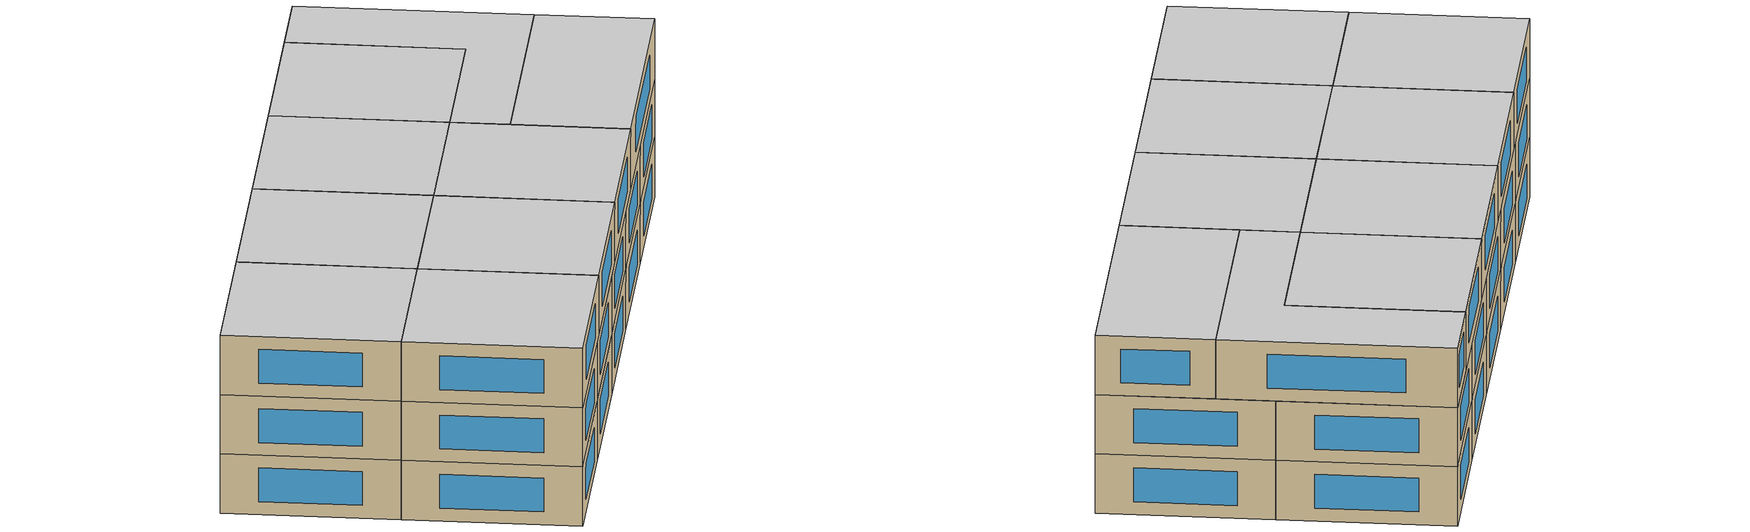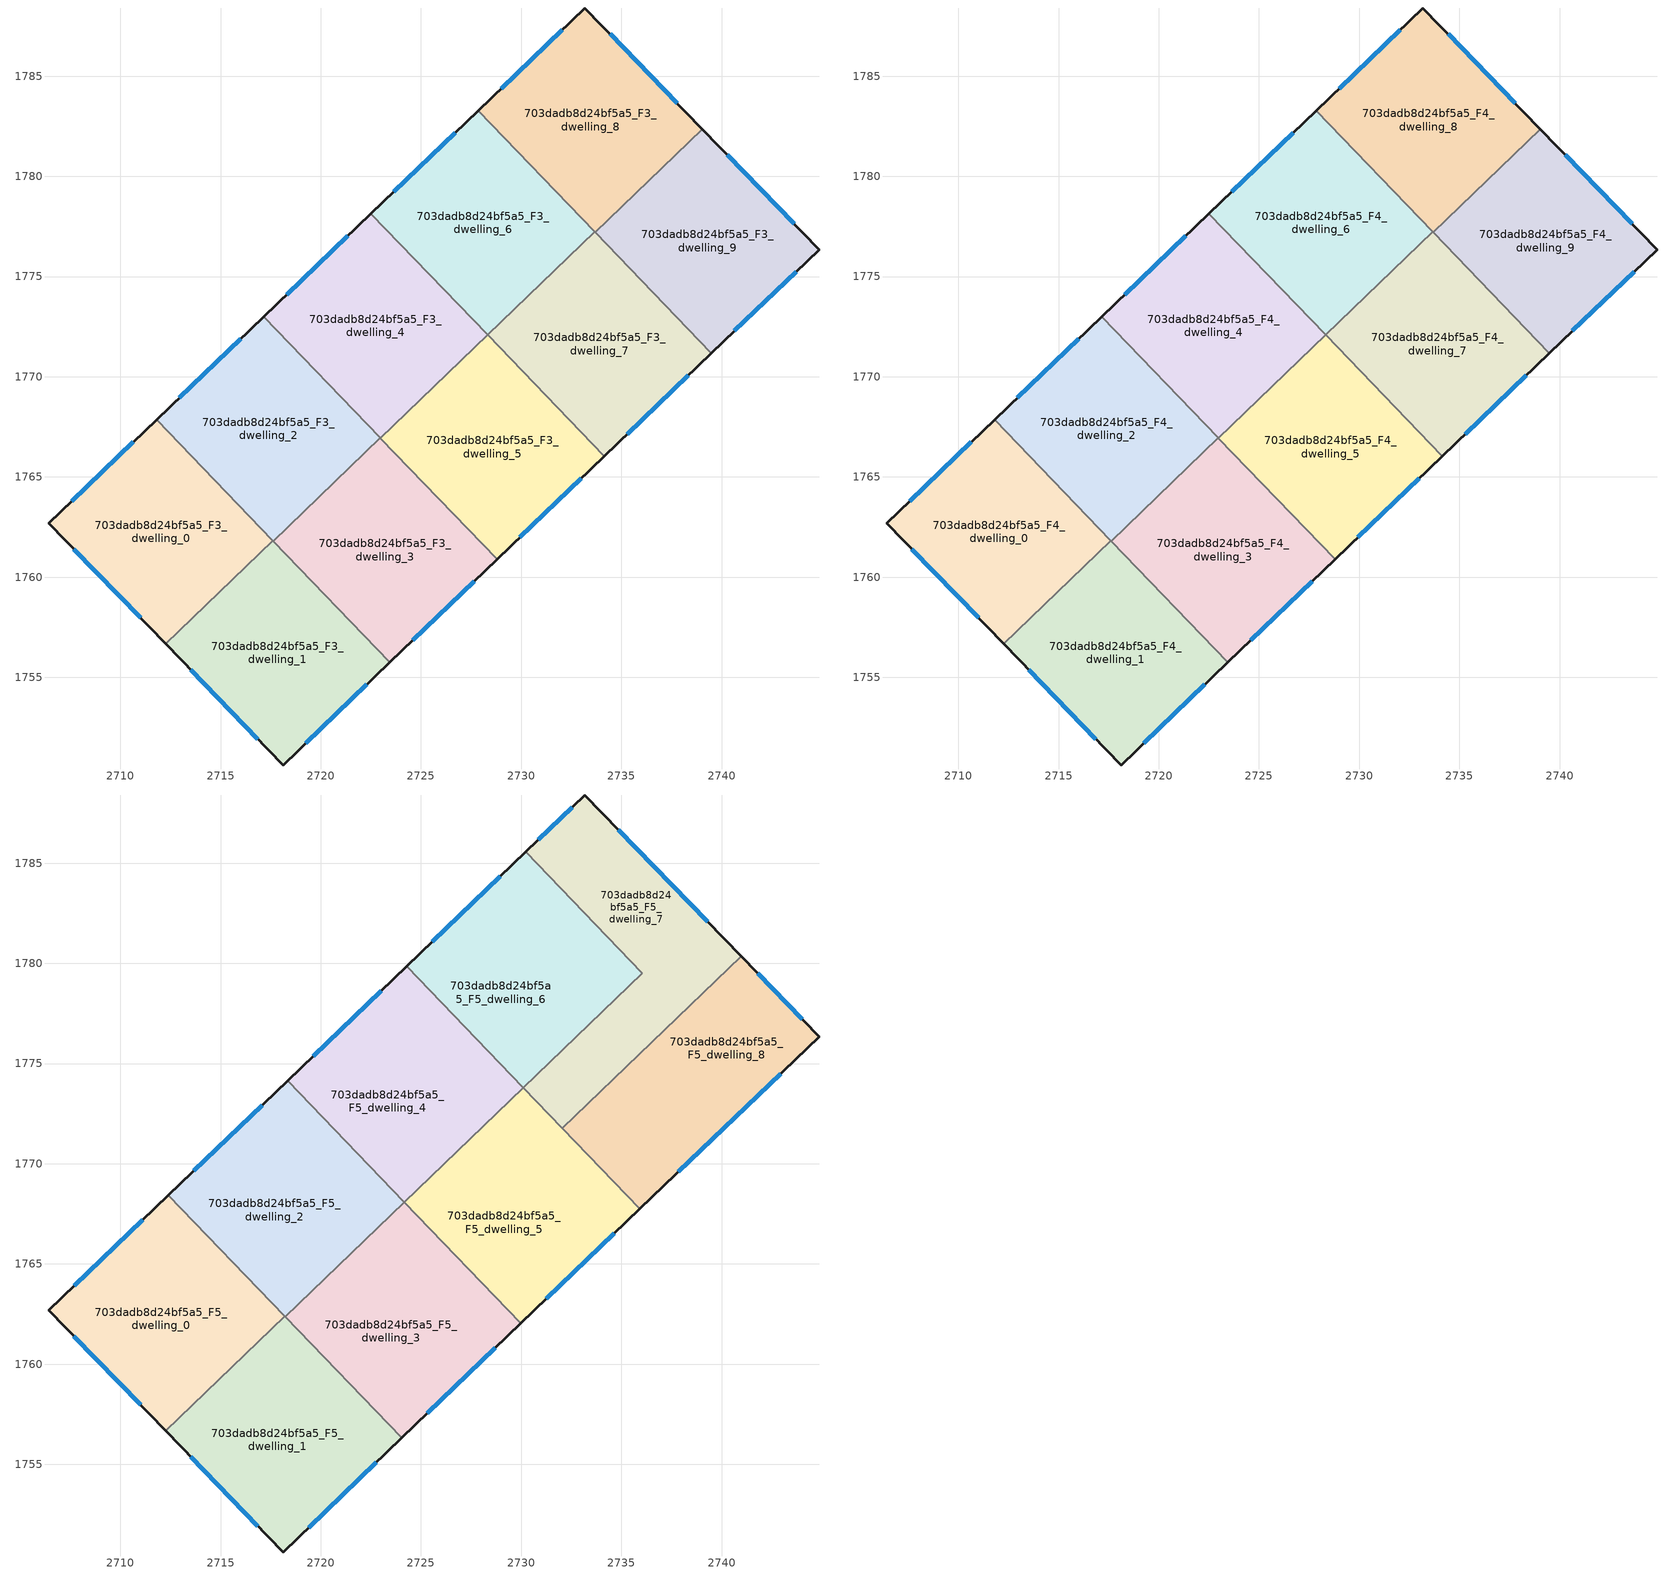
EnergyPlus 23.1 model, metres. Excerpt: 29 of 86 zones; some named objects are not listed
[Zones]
703dadb8d24bf5a5_F3_dwelling_0
 floor to 703dadb8d24bf5a5_F2_dwelling_0 (EU_floor_Construction): 2711.8,1767.86 2717.61,1761.82 2712.26,1756.67 2706.43,1762.7 z9
 wall outside (EU_wall_Construction): 2711.8,1767.86 2706.43,1762.7 2712.26,1756.67 z9:12
 wall to 703dadb8d24bf5a5_F3_dwelling_1 (EU_wall_Construction): 2712.26,1756.67 2717.61,1761.82 z9:12
 wall to 703dadb8d24bf5a5_F3_dwelling_2 (EU_wall_Construction): 2717.61,1761.82 2711.8,1767.86 z9:12
 window (EU_Window_Construction): 2707.68,1761.41 2711.01,1757.96 / 2710.65,1766.75 2707.58,1763.8 z9.64:11.36
703dadb8d24bf5a5_F3_dwelling_1
 floor to 703dadb8d24bf5a5_F2_dwelling_1 (EU_floor_Construction): 2717.61,1761.82 2723.45,1755.75 2718.12,1750.63 2712.26,1756.67 z9
 wall outside (EU_wall_Construction): 2712.26,1756.67 2718.12,1750.63 2723.45,1755.75 z9:12
 wall to 703dadb8d24bf5a5_F3_dwelling_3 (EU_wall_Construction): 2723.45,1755.75 2717.62,1761.8 z9:12
 wall to 703dadb8d24bf5a5_F3_dwelling_2 (EU_wall_Construction): 2717.62,1761.8 2717.61,1761.82 z9:12
 window (EU_Window_Construction): 2713.52,1755.38 2716.87,1751.92 / 2719.26,1751.72 2722.31,1754.65 z9.64:11.36
703dadb8d24bf5a5_F3_dwelling_2
 floor to 703dadb8d24bf5a5_F2_dwelling_2 (EU_floor_Construction): 2717.15,1773 2722.97,1766.95 2717.62,1761.8 2711.8,1767.86 z9
 wall outside (EU_wall_Construction): 2717.15,1773 2711.8,1767.86 z9:12
 wall to 703dadb8d24bf5a5_F3_dwelling_3 (EU_wall_Construction): 2717.62,1761.8 2722.97,1766.95 z9:12
 wall to 703dadb8d24bf5a5_F3_dwelling_4 (EU_wall_Construction): 2722.97,1766.95 2717.15,1773 z9:12
 window (EU_Window_Construction): 2716.01,1771.9 2712.95,1768.96 z9.64:11.36
703dadb8d24bf5a5_F3_dwelling_3
 floor to 703dadb8d24bf5a5_F2_dwelling_3 (EU_floor_Construction): 2722.97,1766.95 2728.79,1760.89 2723.45,1755.75 2717.62,1761.8 z9
 wall outside (EU_wall_Construction): 2723.45,1755.75 2728.79,1760.89 z9:12
 wall to 703dadb8d24bf5a5_F3_dwelling_5 (EU_wall_Construction): 2728.79,1760.89 2722.97,1766.94 z9:12
 window (EU_Window_Construction): 2724.59,1756.85 2727.65,1759.79 z9.64:11.36
703dadb8d24bf5a5_F3_dwelling_4
 floor to 703dadb8d24bf5a5_F2_dwelling_4 (EU_floor_Construction): 2722.5,1778.14 2728.32,1772.09 2722.97,1766.95 2717.15,1773 z9
 wall outside (EU_wall_Construction): 2722.5,1778.14 2717.15,1773 z9:12
 wall to 703dadb8d24bf5a5_F3_dwelling_5 (EU_wall_Construction): 2722.97,1766.95 2728.32,1772.09 z9:12
 wall to 703dadb8d24bf5a5_F3_dwelling_6 (EU_wall_Construction): 2728.32,1772.09 2722.5,1778.14 z9:12
 window (EU_Window_Construction): 2721.36,1777.04 2718.3,1774.1 z9.64:11.36
703dadb8d24bf5a5_F3_dwelling_5
 floor to 703dadb8d24bf5a5_F2_dwelling_5 (EU_floor_Construction): 2728.32,1772.09 2734.14,1766.03 2728.79,1760.89 2722.97,1766.95 z9
 wall outside (EU_wall_Construction): 2728.79,1760.89 2734.14,1766.03 z9:12
 wall to 703dadb8d24bf5a5_F3_dwelling_7 (EU_wall_Construction): 2734.14,1766.03 2728.32,1772.09 z9:12
 window (EU_Window_Construction): 2729.94,1761.99 2733,1764.93 z9.64:11.36
703dadb8d24bf5a5_F3_dwelling_6
 floor to 703dadb8d24bf5a5_F2_dwelling_6 (EU_floor_Construction): 2727.85,1783.28 2733.67,1777.23 2728.32,1772.09 2722.5,1778.14 z9
 wall outside (EU_wall_Construction): 2727.85,1783.28 2722.5,1778.14 z9:12
 wall to 703dadb8d24bf5a5_F3_dwelling_7 (EU_wall_Construction): 2728.32,1772.09 2733.67,1777.23 z9:12
 wall to 703dadb8d24bf5a5_F3_dwelling_8 (EU_wall_Construction): 2733.67,1777.23 2727.85,1783.28 z9:12
 window (EU_Window_Construction): 2726.71,1782.18 2723.65,1779.24 z9.64:11.36
703dadb8d24bf5a5_F3_dwelling_7
 floor to 703dadb8d24bf5a5_F2_dwelling_7 (EU_floor_Construction): 2733.67,1777.23 2739.49,1771.18 2734.14,1766.03 2728.32,1772.09 z9
 wall outside (EU_wall_Construction): 2734.14,1766.03 2739.49,1771.18 z9:12
 wall to 703dadb8d24bf5a5_F3_dwelling_9 (EU_wall_Construction): 2739.49,1771.18 2733.69,1777.22 z9:12
 wall to 703dadb8d24bf5a5_F3_dwelling_8 (EU_wall_Construction): 2733.69,1777.22 2733.67,1777.23 z9:12
 window (EU_Window_Construction): 2735.29,1767.14 2738.35,1770.08 z9.64:11.36
703dadb8d24bf5a5_F3_dwelling_8
 floor to 703dadb8d24bf5a5_F2_dwelling_8 (EU_floor_Construction): 2733.18,1788.4 2739.04,1782.36 2733.69,1777.22 2727.85,1783.28 z9
 wall outside (EU_wall_Construction): 2739.04,1782.36 2733.18,1788.4 2727.85,1783.28 z9:12
 wall to 703dadb8d24bf5a5_F3_dwelling_9 (EU_wall_Construction): 2733.69,1777.22 2739.04,1782.36 z9:12
 window (EU_Window_Construction): 2737.78,1783.66 2734.44,1787.11 / 2732.04,1787.31 2729,1784.38 z9.64:11.36
703dadb8d24bf5a5_F3_dwelling_9
 floor to 703dadb8d24bf5a5_F2_dwelling_9 (EU_floor_Construction): 2739.04,1782.36 2744.87,1776.35 2739.49,1771.18 2733.69,1777.22 z9
 wall outside (EU_wall_Construction): 2739.49,1771.18 2744.87,1776.35 2739.04,1782.36 z9:12
 window (EU_Window_Construction): 2743.62,1777.64 2740.29,1781.07 / 2740.65,1772.29 2743.72,1775.24 z9.64:11.36
703dadb8d24bf5a5_F4_dwelling_0
 floor to 703dadb8d24bf5a5_F3_dwelling_0 (EU_floor_Construction): 2711.8,1767.86 2717.61,1761.82 2712.26,1756.67 2706.43,1762.7 z12
 wall outside (EU_wall_Construction): 2711.8,1767.86 2706.43,1762.7 2712.26,1756.67 z12:15
 wall to 703dadb8d24bf5a5_F4_dwelling_1 (EU_wall_Construction): 2712.26,1756.67 2717.61,1761.82 z12:15
 wall to 703dadb8d24bf5a5_F4_dwelling_2 (EU_wall_Construction): 2717.61,1761.82 2711.8,1767.86 z12:15
 window (EU_Window_Construction): 2707.68,1761.41 2711.01,1757.96 / 2710.65,1766.75 2707.58,1763.8 z12.64:14.36
703dadb8d24bf5a5_F4_dwelling_1
 floor to 703dadb8d24bf5a5_F3_dwelling_1 (EU_floor_Construction): 2717.61,1761.82 2723.45,1755.75 2718.12,1750.63 2712.26,1756.67 z12
 wall outside (EU_wall_Construction): 2712.26,1756.67 2718.12,1750.63 2723.45,1755.75 z12:15
 wall to 703dadb8d24bf5a5_F4_dwelling_3 (EU_wall_Construction): 2723.45,1755.75 2717.62,1761.8 z12:15
 wall to 703dadb8d24bf5a5_F4_dwelling_2 (EU_wall_Construction): 2717.62,1761.8 2717.61,1761.82 z12:15
 window (EU_Window_Construction): 2713.52,1755.38 2716.87,1751.92 / 2719.26,1751.72 2722.31,1754.65 z12.64:14.36
703dadb8d24bf5a5_F4_dwelling_2
 floor to 703dadb8d24bf5a5_F3_dwelling_2 (EU_floor_Construction): 2717.15,1773 2722.97,1766.95 2717.62,1761.8 2711.8,1767.86 z12
 wall outside (EU_wall_Construction): 2717.15,1773 2711.8,1767.86 z12:15
 wall to 703dadb8d24bf5a5_F4_dwelling_3 (EU_wall_Construction): 2717.62,1761.8 2722.97,1766.95 z12:15
 wall to 703dadb8d24bf5a5_F4_dwelling_4 (EU_wall_Construction): 2722.97,1766.95 2717.15,1773 z12:15
 window (EU_Window_Construction): 2716.01,1771.9 2712.95,1768.96 z12.64:14.36
703dadb8d24bf5a5_F4_dwelling_3
 floor to 703dadb8d24bf5a5_F3_dwelling_3 (EU_floor_Construction): 2722.97,1766.95 2728.79,1760.89 2723.45,1755.75 2717.62,1761.8 z12
 wall outside (EU_wall_Construction): 2723.45,1755.75 2728.79,1760.89 z12:15
 wall to 703dadb8d24bf5a5_F4_dwelling_5 (EU_wall_Construction): 2728.79,1760.89 2722.97,1766.94 z12:15
 window (EU_Window_Construction): 2724.59,1756.85 2727.65,1759.79 z12.64:14.36
 ceiling adiabatic (EU_roof_Construction): 2724.04,1756.32 2718.22,1762.37 2717.62,1761.8 2723.45,1755.75 z15
703dadb8d24bf5a5_F4_dwelling_4
 floor to 703dadb8d24bf5a5_F3_dwelling_4 (EU_floor_Construction): 2722.5,1778.14 2728.32,1772.09 2722.97,1766.95 2717.15,1773 z12
 wall outside (EU_wall_Construction): 2722.5,1778.14 2717.15,1773 z12:15
 wall to 703dadb8d24bf5a5_F4_dwelling_5 (EU_wall_Construction): 2722.97,1766.95 2728.32,1772.09 z12:15
 wall to 703dadb8d24bf5a5_F4_dwelling_6 (EU_wall_Construction): 2728.32,1772.09 2722.5,1778.14 z12:15
 window (EU_Window_Construction): 2721.36,1777.04 2718.3,1774.1 z12.64:14.36
703dadb8d24bf5a5_F4_dwelling_5
 floor to 703dadb8d24bf5a5_F3_dwelling_5 (EU_floor_Construction): 2728.32,1772.09 2734.14,1766.03 2728.79,1760.89 2722.97,1766.95 z12
 wall outside (EU_wall_Construction): 2728.79,1760.89 2734.14,1766.03 z12:15
 wall to 703dadb8d24bf5a5_F4_dwelling_7 (EU_wall_Construction): 2734.14,1766.03 2728.32,1772.09 z12:15
 window (EU_Window_Construction): 2729.94,1761.99 2733,1764.93 z12.64:14.36
703dadb8d24bf5a5_F4_dwelling_6
 floor to 703dadb8d24bf5a5_F3_dwelling_6 (EU_floor_Construction): 2727.85,1783.28 2733.67,1777.23 2728.32,1772.09 2722.5,1778.14 z12
 wall outside (EU_wall_Construction): 2727.85,1783.28 2722.5,1778.14 z12:15
 wall to 703dadb8d24bf5a5_F4_dwelling_7 (EU_wall_Construction): 2728.32,1772.09 2733.67,1777.23 z12:15
 wall to 703dadb8d24bf5a5_F4_dwelling_8 (EU_wall_Construction): 2733.67,1777.23 2727.85,1783.28 z12:15
 window (EU_Window_Construction): 2726.71,1782.18 2723.65,1779.24 z12.64:14.36
703dadb8d24bf5a5_F4_dwelling_7
 floor to 703dadb8d24bf5a5_F3_dwelling_7 (EU_floor_Construction): 2733.67,1777.23 2739.49,1771.18 2734.14,1766.03 2728.32,1772.09 z12
 wall outside (EU_wall_Construction): 2734.14,1766.03 2739.49,1771.18 z12:15
 wall to 703dadb8d24bf5a5_F4_dwelling_9 (EU_wall_Construction): 2739.49,1771.18 2733.69,1777.22 z12:15
 wall to 703dadb8d24bf5a5_F4_dwelling_8 (EU_wall_Construction): 2733.69,1777.22 2733.67,1777.23 z12:15
 window (EU_Window_Construction): 2735.29,1767.14 2738.35,1770.08 z12.64:14.36
703dadb8d24bf5a5_F4_dwelling_8
 floor to 703dadb8d24bf5a5_F3_dwelling_8 (EU_floor_Construction): 2733.18,1788.4 2739.04,1782.36 2733.69,1777.22 2727.85,1783.28 z12
 wall outside (EU_wall_Construction): 2739.04,1782.36 2733.18,1788.4 2727.85,1783.28 z12:15
 wall to 703dadb8d24bf5a5_F4_dwelling_9 (EU_wall_Construction): 2733.69,1777.22 2739.04,1782.36 z12:15
 window (EU_Window_Construction): 2737.78,1783.66 2734.44,1787.11 / 2732.04,1787.31 2729,1784.38 z12.64:14.36
703dadb8d24bf5a5_F4_dwelling_9
 floor to 703dadb8d24bf5a5_F3_dwelling_9 (EU_floor_Construction): 2739.04,1782.36 2744.87,1776.35 2739.49,1771.18 2733.69,1777.22 z12
 wall outside (EU_wall_Construction): 2739.49,1771.18 2744.87,1776.35 2739.04,1782.36 z12:15
 window (EU_Window_Construction): 2743.62,1777.64 2740.29,1781.07 / 2740.65,1772.29 2743.72,1775.24 z12.64:14.36
703dadb8d24bf5a5_F5_dwelling_0
 floor to 703dadb8d24bf5a5_F4_dwelling_0 (EU_floor_Construction): 2711.8,1767.86 2717.61,1761.82 2712.26,1756.67 2706.43,1762.7 z15
 floor to 703dadb8d24bf5a5_F4_dwelling_2 (EU_floor_Construction): 2712.4,1768.43 2718.21,1762.39 2717.61,1761.82 2711.8,1767.86 z15
 wall outside (EU_wall_Construction): 2712.4,1768.43 2706.43,1762.7 2712.26,1756.67 z15:18
 wall to 703dadb8d24bf5a5_F5_dwelling_1 (EU_wall_Construction): 2712.26,1756.67 2718.21,1762.39 z15:18
 wall to 703dadb8d24bf5a5_F5_dwelling_2 (EU_wall_Construction): 2718.21,1762.39 2712.4,1768.43 z15:18
 window (EU_Window_Construction): 2707.68,1761.41 2711.01,1757.96 / 2711.12,1767.2 2707.71,1763.92 z15.64:17.36
 ceiling to 703dadb8d24bf5a5_F6_dwelling_0 (EU_floor_Construction): 2718.21,1762.39 2712.4,1768.43 2706.43,1762.7 2712.26,1756.67 z18
703dadb8d24bf5a5_F5_dwelling_1
 floor to 703dadb8d24bf5a5_F4_dwelling_1 (EU_floor_Construction): 2717.61,1761.82 2723.45,1755.75 2718.12,1750.63 2712.26,1756.67 z15
 floor to 703dadb8d24bf5a5_F4_dwelling_2 (EU_floor_Construction): 2718.21,1762.39 2718.22,1762.37 2717.62,1761.8 2717.61,1761.82 z15
 floor adiabatic (EU_floor_Construction): 2718.22,1762.37 2718.21,1762.39 2724.04,1756.32 2723.45,1755.75 2717.61,1761.82 2717.62,1761.8 z15
 wall outside (EU_wall_Construction): 2712.26,1756.67 2718.12,1750.63 2724.04,1756.32 z15:18
 wall to 703dadb8d24bf5a5_F5_dwelling_3 (EU_wall_Construction): 2724.04,1756.32 2718.22,1762.37 z15:18
 wall to 703dadb8d24bf5a5_F5_dwelling_2 (EU_wall_Construction): 2718.22,1762.37 2718.21,1762.39 z15:18
 window (EU_Window_Construction): 2713.52,1755.38 2716.87,1751.92 / 2719.39,1751.85 2722.77,1755.1 z15.64:17.36
 ceiling to 703dadb8d24bf5a5_F6_dwelling_1 (EU_floor_Construction): 2724.04,1756.32 2718.21,1762.39 2712.26,1756.67 2718.12,1750.63 z18
703dadb8d24bf5a5_F5_dwelling_2
 floor to 703dadb8d24bf5a5_F4_dwelling_2 (EU_floor_Construction): 2717.15,1773 2722.97,1766.95 2718.22,1762.37 2712.4,1768.43 z15
 floor to 703dadb8d24bf5a5_F4_dwelling_4 (EU_floor_Construction): 2718.34,1774.14 2724.16,1768.09 2722.97,1766.95 2717.15,1773 z15
 wall outside (EU_wall_Construction): 2718.34,1774.14 2712.4,1768.43 z15:18
 wall to 703dadb8d24bf5a5_F5_dwelling_4 (EU_wall_Construction): 2724.16,1768.09 2718.34,1774.14 z15:18
 wall to 703dadb8d24bf5a5_F5_dwelling_3 (EU_wall_Construction): 2718.22,1762.37 2724.16,1768.09 z15:18
 window (EU_Window_Construction): 2717.07,1772.92 2713.67,1769.65 z15.64:17.36
 ceiling to 703dadb8d24bf5a5_F6_dwelling_2 (EU_floor_Construction): 2724.16,1768.09 2718.34,1774.14 2712.4,1768.43 2718.22,1762.37 z18
703dadb8d24bf5a5_F5_dwelling_3
 floor to 703dadb8d24bf5a5_F4_dwelling_3 (EU_floor_Construction): 2722.97,1766.95 2728.79,1760.89 2724.04,1756.32 2718.22,1762.37 z15
 floor to 703dadb8d24bf5a5_F4_dwelling_5 (EU_floor_Construction): 2724.16,1768.09 2729.98,1762.03 2728.79,1760.89 2722.97,1766.95 z15
 wall outside (EU_wall_Construction): 2724.04,1756.32 2729.98,1762.03 z15:18
 wall to 703dadb8d24bf5a5_F5_dwelling_5 (EU_wall_Construction): 2729.98,1762.03 2724.16,1768.09 z15:18
 window (EU_Window_Construction): 2725.31,1757.54 2728.71,1760.81 z15.64:17.36
 ceiling to 703dadb8d24bf5a5_F6_dwelling_3 (EU_floor_Construction): 2729.98,1762.03 2724.16,1768.09 2718.22,1762.37 2724.04,1756.32 z18
703dadb8d24bf5a5_F5_dwelling_4
 floor to 703dadb8d24bf5a5_F4_dwelling_4 (EU_floor_Construction): 2722.5,1778.14 2728.32,1772.09 2724.16,1768.09 2718.34,1774.14 z15
 floor to 703dadb8d24bf5a5_F4_dwelling_6 (EU_floor_Construction): 2724.29,1779.86 2730.11,1773.8 2728.32,1772.09 2722.5,1778.14 z15
 wall outside (EU_wall_Construction): 2724.29,1779.86 2718.34,1774.14 z15:18
 wall to 703dadb8d24bf5a5_F5_dwelling_5 (EU_wall_Construction): 2724.16,1768.09 2730.11,1773.8 z15:18
 wall to 703dadb8d24bf5a5_F5_dwelling_6 (EU_wall_Construction): 2730.11,1773.8 2724.29,1779.86 z15:18
 window (EU_Window_Construction): 2723.01,1778.63 2719.62,1775.37 z15.64:17.36
 ceiling to 703dadb8d24bf5a5_F6_dwelling_4 (EU_floor_Construction): 2730.11,1773.8 2724.29,1779.86 2718.34,1774.14 2724.16,1768.09 z18
703dadb8d24bf5a5_F5_dwelling_5
 floor to 703dadb8d24bf5a5_F4_dwelling_5 (EU_floor_Construction): 2728.32,1772.09 2734.14,1766.03 2729.98,1762.03 2724.16,1768.09 z15
 floor to 703dadb8d24bf5a5_F4_dwelling_7 (EU_floor_Construction): 2730.11,1773.8 2735.93,1767.75 2734.14,1766.03 2728.32,1772.09 z15
 wall outside (EU_wall_Construction): 2729.98,1762.03 2735.93,1767.75 z15:18
 wall to 703dadb8d24bf5a5_F5_dwelling_8 (EU_wall_Construction): 2735.93,1767.75 2732.06,1771.78 z15:18
 wall to 703dadb8d24bf5a5_F5_dwelling_7 (EU_wall_Construction): 2732.05,1771.78 2730.11,1773.8 z15:18
 window (EU_Window_Construction): 2731.26,1763.26 2734.65,1766.52 z15.64:17.36
 ceiling to 703dadb8d24bf5a5_F6_dwelling_5 (EU_floor_Construction): 2735.93,1767.75 2730.11,1773.8 2724.16,1768.09 2729.98,1762.03 z18
703dadb8d24bf5a5_F5_dwelling_6
 floor to 703dadb8d24bf5a5_F4_dwelling_6 (EU_floor_Construction): 2727.85,1783.28 2733.67,1777.23 2730.11,1773.8 2724.29,1779.86 z15
 floor to 703dadb8d24bf5a5_F4_dwelling_8 (EU_floor_Construction): 2730.23,1785.57 2736.05,1779.52 2733.67,1777.23 2727.85,1783.28 z15
 wall outside (EU_wall_Construction): 2730.23,1785.57 2724.29,1779.86 z15:18
 wall to 703dadb8d24bf5a5_F5_dwelling_7 (EU_wall_Construction): 2730.11,1773.8 2736.05,1779.52 2730.23,1785.57 z15:18
 window (EU_Window_Construction): 2728.96,1784.35 2725.56,1781.08 z15.64:17.36
 ceiling to 703dadb8d24bf5a5_F6_dwelling_6 (EU_floor_Construction): 2736.05,1779.52 2730.23,1785.57 2724.29,1779.86 2730.11,1773.8 z18
703dadb8d24bf5a5_F5_dwelling_7
 floor to 703dadb8d24bf5a5_F4_dwelling_8 (EU_floor_Construction): 2733.18,1788.4 2739.04,1782.36 2733.69,1777.22 2733.67,1777.23 2736.05,1779.52 2730.23,1785.57 z15
 floor to 703dadb8d24bf5a5_F4_dwelling_9 (EU_floor_Construction): 2739.04,1782.36 2740.98,1780.36 2735.62,1775.21 2733.69,1777.22 z15
 floor to 703dadb8d24bf5a5_F4_dwelling_7 (EU_floor_Construction): 2733.67,1777.23 2735.62,1775.21 2732.06,1771.78 2730.11,1773.8 z15
 wall outside (EU_wall_Construction): 2740.98,1780.36 2733.18,1788.4 2730.23,1785.57 z15:18
 wall to 703dadb8d24bf5a5_F5_dwelling_8 (EU_wall_Construction): 2732.05,1771.78 2740.98,1780.36 z15:18
 window (EU_Window_Construction): 2732.55,1787.8 2730.86,1786.18 / 2739.31,1782.08 2734.85,1786.68 z15.64:17.36
 ceiling to 703dadb8d24bf5a5_F6_dwelling_7 (EU_floor_Construction): 2740.98,1780.36 2733.18,1788.4 2730.23,1785.57 2736.05,1779.52 2730.11,1773.8 2732.05,1771.78 z18
703dadb8d24bf5a5_F5_dwelling_8
 floor to 703dadb8d24bf5a5_F4_dwelling_7 (EU_floor_Construction): 2735.62,1775.21 2739.49,1771.18 2735.93,1767.75 2732.05,1771.78 z15
 floor to 703dadb8d24bf5a5_F4_dwelling_9 (EU_floor_Construction): 2740.98,1780.36 2744.87,1776.35 2739.49,1771.18 2735.62,1775.21 z15
 wall outside (EU_wall_Construction): 2735.93,1767.75 2744.87,1776.35 2740.98,1780.36 z15:18
 window (EU_Window_Construction): 2744.04,1777.21 2741.81,1779.5 / 2737.84,1769.59 2742.95,1774.51 z15.64:17.36
 ceiling to 703dadb8d24bf5a5_F6_dwelling_8 (EU_floor_Construction): 2744.87,1776.35 2740.98,1780.36 2732.05,1771.78 2735.93,1767.75 z18
[Building]
EU S2 Campaign: North Axis=0; Terrain=City; Solar Distribution=FullExterior
[Site:Location]
Yerevan-Zvartnots.Intl.AP: Latitude=40.15; Longitude=44.383; Time Zone=4; Elevation=854
[SizingPeriod:WeatherFileDays]
AnnualSizingPeriod: Begin Month=1; Begin Day of Month=1; End Month=12; End Day of Month=31; Day of Week for Start Day=Monday; Use Weather File Daylight Saving Period=No; Use Weather File Rain and Snow Indicators=No
[MATERIAL]
EU_InternalMass_Material: Roughness=MediumRough; Thickness=0.1; Conductivity=1; Density=1800; Specific Heat=900; Thermal Absorptance=0.9; Solar Absorptance=0.7; Visible Absorptance=0.7
[MATERIAL:NOMASS] Roughness=MediumRough; Thermal Absorptance=0.9; Solar Absorptance=0.7; Visible Absorptance=0.7
Name | Thermal Resistance
EU_wall_NoMass | 1.05043
EU_roof_NoMass | 1.45357
EU_floor_NoMass | 0.478065
[WINDOWMATERIAL:SIMPLEGLAZINGSYSTEM]
EU_Window_SimpleGlazing: UFactor=2.5566; Solar Heat Gain Coefficient=0.75; Visible Transmittance=0.75
[CONSTRUCTION]
EU_wall_Construction: EU_wall_NoMass
EU_roof_Construction: EU_roof_NoMass
EU_floor_Construction: EU_floor_NoMass
EU_Window_Construction: EU_Window_SimpleGlazing
EU_InternalMass_Construction: EU_InternalMass_Material
[ZONE] Type=1; Multiplier=1; Ceiling Height=autocalculate; Floor Area=autocalculate; Part of Total Floor Area=Yes
Name | Volume
703dadb8d24bf5a5_F3_dwelling_0; 703dadb8d24bf5a5_F4_dwelling_0 | 186.965
703dadb8d24bf5a5_F5_dwelling_0 | 207.719
703dadb8d24bf5a5_F3_dwelling_1; 703dadb8d24bf5a5_F4_dwelling_1; 703dadb8d24bf5a5_F3_dwelling_6; 703dadb8d24bf5a5_F4_dwelling_6 | 186.95
703dadb8d24bf5a5_F5_dwelling_1 | 207.775
703dadb8d24bf5a5_F3_dwelling_2; 703dadb8d24bf5a5_F4_dwelling_2; 703dadb8d24bf5a5_F3_dwelling_3; 703dadb8d24bf5a5_F4_dwelling_3 | 186.977
703dadb8d24bf5a5_F5_dwelling_2 | 207.738
703dadb8d24bf5a5_F5_dwelling_3 | 207.755
703dadb8d24bf5a5_F3_dwelling_4; 703dadb8d24bf5a5_F4_dwelling_4 | 186.962
703dadb8d24bf5a5_F5_dwelling_4 | 207.721
703dadb8d24bf5a5_F3_dwelling_5; 703dadb8d24bf5a5_F4_dwelling_5 | 186.946
703dadb8d24bf5a5_F5_dwelling_5 | 207.756
703dadb8d24bf5a5_F5_dwelling_6 | 207.74
703dadb8d24bf5a5_F3_dwelling_7; 703dadb8d24bf5a5_F4_dwelling_7 | 186.981
703dadb8d24bf5a5_F5_dwelling_7 | 207.744
703dadb8d24bf5a5_F3_dwelling_8; 703dadb8d24bf5a5_F4_dwelling_8 | 186.954
703dadb8d24bf5a5_F5_dwelling_8 | 207.739
703dadb8d24bf5a5_F3_dwelling_9; 703dadb8d24bf5a5_F4_dwelling_9 | 186.979
[INTERNALMASS] Construction=EU_InternalMass_Construction
Name | Zone or ZoneList | Surface Area
703dadb8d24bf5a5_F3_dwelling_0_EU_InternalMass | 703dadb8d24bf5a5_F3_dwelling_0 | 62.3215
703dadb8d24bf5a5_F3_dwelling_1_EU_InternalMass | 703dadb8d24bf5a5_F3_dwelling_1 | 62.3163
703dadb8d24bf5a5_F3_dwelling_2_EU_InternalMass | 703dadb8d24bf5a5_F3_dwelling_2 | 62.3256
703dadb8d24bf5a5_F3_dwelling_3_EU_InternalMass | 703dadb8d24bf5a5_F3_dwelling_3 | 62.3255
703dadb8d24bf5a5_F3_dwelling_4_EU_InternalMass | 703dadb8d24bf5a5_F3_dwelling_4 | 62.3204
703dadb8d24bf5a5_F3_dwelling_5_EU_InternalMass | 703dadb8d24bf5a5_F3_dwelling_5 | 62.3151
703dadb8d24bf5a5_F3_dwelling_6_EU_InternalMass | 703dadb8d24bf5a5_F3_dwelling_6 | 62.3191
703dadb8d24bf5a5_F3_dwelling_7_EU_InternalMass | 703dadb8d24bf5a5_F3_dwelling_7 | 62.327
703dadb8d24bf5a5_F3_dwelling_8_EU_InternalMass | 703dadb8d24bf5a5_F3_dwelling_8 | 62.3207
703dadb8d24bf5a5_F3_dwelling_9_EU_InternalMass | 703dadb8d24bf5a5_F3_dwelling_9 | 62.3262
703dadb8d24bf5a5_F4_dwelling_0_EU_InternalMass | 703dadb8d24bf5a5_F4_dwelling_0 | 62.3215
703dadb8d24bf5a5_F4_dwelling_1_EU_InternalMass | 703dadb8d24bf5a5_F4_dwelling_1 | 62.3163
703dadb8d24bf5a5_F4_dwelling_2_EU_InternalMass | 703dadb8d24bf5a5_F4_dwelling_2 | 62.3256
703dadb8d24bf5a5_F4_dwelling_3_EU_InternalMass | 703dadb8d24bf5a5_F4_dwelling_3 | 62.3255
703dadb8d24bf5a5_F4_dwelling_4_EU_InternalMass | 703dadb8d24bf5a5_F4_dwelling_4 | 62.3204
703dadb8d24bf5a5_F4_dwelling_5_EU_InternalMass | 703dadb8d24bf5a5_F4_dwelling_5 | 62.3151
703dadb8d24bf5a5_F4_dwelling_6_EU_InternalMass | 703dadb8d24bf5a5_F4_dwelling_6 | 62.3191
703dadb8d24bf5a5_F4_dwelling_7_EU_InternalMass | 703dadb8d24bf5a5_F4_dwelling_7 | 62.327
703dadb8d24bf5a5_F4_dwelling_8_EU_InternalMass | 703dadb8d24bf5a5_F4_dwelling_8 | 62.3207
703dadb8d24bf5a5_F4_dwelling_9_EU_InternalMass | 703dadb8d24bf5a5_F4_dwelling_9 | 62.3262
703dadb8d24bf5a5_F5_dwelling_0_EU_InternalMass | 703dadb8d24bf5a5_F5_dwelling_0 | 69.2484
703dadb8d24bf5a5_F5_dwelling_1_EU_InternalMass | 703dadb8d24bf5a5_F5_dwelling_1 | 69.2508
703dadb8d24bf5a5_F5_dwelling_2_EU_InternalMass | 703dadb8d24bf5a5_F5_dwelling_2 | 69.2477
703dadb8d24bf5a5_F5_dwelling_3_EU_InternalMass | 703dadb8d24bf5a5_F5_dwelling_3 | 69.2505
703dadb8d24bf5a5_F5_dwelling_4_EU_InternalMass | 703dadb8d24bf5a5_F5_dwelling_4 | 69.2448
703dadb8d24bf5a5_F5_dwelling_5_EU_InternalMass | 703dadb8d24bf5a5_F5_dwelling_5 | 69.2505
703dadb8d24bf5a5_F5_dwelling_6_EU_InternalMass | 703dadb8d24bf5a5_F5_dwelling_6 | 69.2464
703dadb8d24bf5a5_F5_dwelling_7_EU_InternalMass | 703dadb8d24bf5a5_F5_dwelling_7 | 69.2479
703dadb8d24bf5a5_F5_dwelling_8_EU_InternalMass | 703dadb8d24bf5a5_F5_dwelling_8 | 69.2431
[OTHEREQUIPMENT] Fuel Type=Electricity; Design Level Calculation Method=Watts/Area; Power per Zone Floor Area=1; Fraction Latent=0; Fraction Radiant=0; Fraction Lost=0; Carbon Dioxide Generation Rate=0; EndUse Subcategory=EU_Step8_InternalGains
Name | Zone or ZoneList or Space or SpaceList | Schedule
EU_Step8_InternalGain_703dadb8d24bf5a5_F3_dwelling_0_f000 | 703dadb8d24bf5a5_F3_dwelling_0 | EU_Step8_GainSchedule_703dadb8d24bf5a5_F3_dwelling_0_f000
EU_Step8_InternalGain_703dadb8d24bf5a5_F3_dwelling_1_f000 | 703dadb8d24bf5a5_F3_dwelling_1 | EU_Step8_GainSchedule_703dadb8d24bf5a5_F3_dwelling_1_f000
EU_Step8_InternalGain_703dadb8d24bf5a5_F3_dwelling_2_f000 | 703dadb8d24bf5a5_F3_dwelling_2 | EU_Step8_GainSchedule_703dadb8d24bf5a5_F3_dwelling_2_f000
EU_Step8_InternalGain_703dadb8d24bf5a5_F3_dwelling_3_f000 | 703dadb8d24bf5a5_F3_dwelling_3 | EU_Step8_GainSchedule_703dadb8d24bf5a5_F3_dwelling_3_f000
EU_Step8_InternalGain_703dadb8d24bf5a5_F3_dwelling_4_f000 | 703dadb8d24bf5a5_F3_dwelling_4 | EU_Step8_GainSchedule_703dadb8d24bf5a5_F3_dwelling_4_f000
EU_Step8_InternalGain_703dadb8d24bf5a5_F3_dwelling_5_f000 | 703dadb8d24bf5a5_F3_dwelling_5 | EU_Step8_GainSchedule_703dadb8d24bf5a5_F3_dwelling_5_f000
EU_Step8_InternalGain_703dadb8d24bf5a5_F3_dwelling_6_f000 | 703dadb8d24bf5a5_F3_dwelling_6 | EU_Step8_GainSchedule_703dadb8d24bf5a5_F3_dwelling_6_f000
EU_Step8_InternalGain_703dadb8d24bf5a5_F3_dwelling_7_f000 | 703dadb8d24bf5a5_F3_dwelling_7 | EU_Step8_GainSchedule_703dadb8d24bf5a5_F3_dwelling_7_f000
EU_Step8_InternalGain_703dadb8d24bf5a5_F3_dwelling_8_f000 | 703dadb8d24bf5a5_F3_dwelling_8 | EU_Step8_GainSchedule_703dadb8d24bf5a5_F3_dwelling_8_f000
EU_Step8_InternalGain_703dadb8d24bf5a5_F3_dwelling_9_f000 | 703dadb8d24bf5a5_F3_dwelling_9 | EU_Step8_GainSchedule_703dadb8d24bf5a5_F3_dwelling_9_f000
EU_Step8_InternalGain_703dadb8d24bf5a5_F4_dwelling_0_f000 | 703dadb8d24bf5a5_F4_dwelling_0 | EU_Step8_GainSchedule_703dadb8d24bf5a5_F4_dwelling_0_f000
EU_Step8_InternalGain_703dadb8d24bf5a5_F4_dwelling_1_f000 | 703dadb8d24bf5a5_F4_dwelling_1 | EU_Step8_GainSchedule_703dadb8d24bf5a5_F4_dwelling_1_f000
EU_Step8_InternalGain_703dadb8d24bf5a5_F4_dwelling_2_f000 | 703dadb8d24bf5a5_F4_dwelling_2 | EU_Step8_GainSchedule_703dadb8d24bf5a5_F4_dwelling_2_f000
EU_Step8_InternalGain_703dadb8d24bf5a5_F4_dwelling_3_f000 | 703dadb8d24bf5a5_F4_dwelling_3 | EU_Step8_GainSchedule_703dadb8d24bf5a5_F4_dwelling_3_f000
EU_Step8_InternalGain_703dadb8d24bf5a5_F4_dwelling_4_f000 | 703dadb8d24bf5a5_F4_dwelling_4 | EU_Step8_GainSchedule_703dadb8d24bf5a5_F4_dwelling_4_f000
EU_Step8_InternalGain_703dadb8d24bf5a5_F4_dwelling_5_f000 | 703dadb8d24bf5a5_F4_dwelling_5 | EU_Step8_GainSchedule_703dadb8d24bf5a5_F4_dwelling_5_f000
EU_Step8_InternalGain_703dadb8d24bf5a5_F4_dwelling_6_f000 | 703dadb8d24bf5a5_F4_dwelling_6 | EU_Step8_GainSchedule_703dadb8d24bf5a5_F4_dwelling_6_f000
EU_Step8_InternalGain_703dadb8d24bf5a5_F4_dwelling_7_f000 | 703dadb8d24bf5a5_F4_dwelling_7 | EU_Step8_GainSchedule_703dadb8d24bf5a5_F4_dwelling_7_f000
EU_Step8_InternalGain_703dadb8d24bf5a5_F4_dwelling_8_f000 | 703dadb8d24bf5a5_F4_dwelling_8 | EU_Step8_GainSchedule_703dadb8d24bf5a5_F4_dwelling_8_f000
EU_Step8_InternalGain_703dadb8d24bf5a5_F4_dwelling_9_f000 | 703dadb8d24bf5a5_F4_dwelling_9 | EU_Step8_GainSchedule_703dadb8d24bf5a5_F4_dwelling_9_f000
EU_Step8_InternalGain_703dadb8d24bf5a5_F5_dwelling_0_f000 | 703dadb8d24bf5a5_F5_dwelling_0 | EU_Step8_GainSchedule_703dadb8d24bf5a5_F5_dwelling_0_f000
EU_Step8_InternalGain_703dadb8d24bf5a5_F5_dwelling_1_f000 | 703dadb8d24bf5a5_F5_dwelling_1 | EU_Step8_GainSchedule_703dadb8d24bf5a5_F5_dwelling_1_f000
EU_Step8_InternalGain_703dadb8d24bf5a5_F5_dwelling_2_f000 | 703dadb8d24bf5a5_F5_dwelling_2 | EU_Step8_GainSchedule_703dadb8d24bf5a5_F5_dwelling_2_f000
EU_Step8_InternalGain_703dadb8d24bf5a5_F5_dwelling_3_f000 | 703dadb8d24bf5a5_F5_dwelling_3 | EU_Step8_GainSchedule_703dadb8d24bf5a5_F5_dwelling_3_f000
EU_Step8_InternalGain_703dadb8d24bf5a5_F5_dwelling_4_f000 | 703dadb8d24bf5a5_F5_dwelling_4 | EU_Step8_GainSchedule_703dadb8d24bf5a5_F5_dwelling_4_f000
EU_Step8_InternalGain_703dadb8d24bf5a5_F5_dwelling_5_f000 | 703dadb8d24bf5a5_F5_dwelling_5 | EU_Step8_GainSchedule_703dadb8d24bf5a5_F5_dwelling_5_f000
EU_Step8_InternalGain_703dadb8d24bf5a5_F5_dwelling_6_f000 | 703dadb8d24bf5a5_F5_dwelling_6 | EU_Step8_GainSchedule_703dadb8d24bf5a5_F5_dwelling_6_f000
EU_Step8_InternalGain_703dadb8d24bf5a5_F5_dwelling_7_f000 | 703dadb8d24bf5a5_F5_dwelling_7 | EU_Step8_GainSchedule_703dadb8d24bf5a5_F5_dwelling_7_f000
EU_Step8_InternalGain_703dadb8d24bf5a5_F5_dwelling_8_f000 | 703dadb8d24bf5a5_F5_dwelling_8 | EU_Step8_GainSchedule_703dadb8d24bf5a5_F5_dwelling_8_f000
[ZONEVENTILATION:DESIGNFLOWRATE] Schedule=EU_AlwaysOn; Design Flow Rate Calculation Method=AirChanges/Hour; Air Changes per Hour=0.557805; Ventilation Type=Natural; Fan Pressure Rise=0; Fan Total Efficiency=1; Constant Term Coefficient=1; Temperature Term Coefficient=0; Velocity Term Coefficient=0; Velocity Squared Term Coefficient=0; Minimum Indoor Temperature=-100; Maximum Indoor Temperature=100; Delta Temperature=-100; Minimum Outdoor Temperature=-100; Maximum Outdoor Temperature=100; Maximum Wind Speed=40
Name | Zone or ZoneList or Space or SpaceList
EU_ConstantAir_703dadb8d24bf5a5_F3_dwelling_0 | 703dadb8d24bf5a5_F3_dwelling_0
EU_ConstantAir_703dadb8d24bf5a5_F3_dwelling_1 | 703dadb8d24bf5a5_F3_dwelling_1
EU_ConstantAir_703dadb8d24bf5a5_F3_dwelling_2 | 703dadb8d24bf5a5_F3_dwelling_2
EU_ConstantAir_703dadb8d24bf5a5_F3_dwelling_3 | 703dadb8d24bf5a5_F3_dwelling_3
EU_ConstantAir_703dadb8d24bf5a5_F3_dwelling_4 | 703dadb8d24bf5a5_F3_dwelling_4
EU_ConstantAir_703dadb8d24bf5a5_F3_dwelling_5 | 703dadb8d24bf5a5_F3_dwelling_5
EU_ConstantAir_703dadb8d24bf5a5_F3_dwelling_6 | 703dadb8d24bf5a5_F3_dwelling_6
EU_ConstantAir_703dadb8d24bf5a5_F3_dwelling_7 | 703dadb8d24bf5a5_F3_dwelling_7
EU_ConstantAir_703dadb8d24bf5a5_F3_dwelling_8 | 703dadb8d24bf5a5_F3_dwelling_8
EU_ConstantAir_703dadb8d24bf5a5_F3_dwelling_9 | 703dadb8d24bf5a5_F3_dwelling_9
EU_ConstantAir_703dadb8d24bf5a5_F4_dwelling_0 | 703dadb8d24bf5a5_F4_dwelling_0
EU_ConstantAir_703dadb8d24bf5a5_F4_dwelling_1 | 703dadb8d24bf5a5_F4_dwelling_1
EU_ConstantAir_703dadb8d24bf5a5_F4_dwelling_2 | 703dadb8d24bf5a5_F4_dwelling_2
EU_ConstantAir_703dadb8d24bf5a5_F4_dwelling_3 | 703dadb8d24bf5a5_F4_dwelling_3
EU_ConstantAir_703dadb8d24bf5a5_F4_dwelling_4 | 703dadb8d24bf5a5_F4_dwelling_4
EU_ConstantAir_703dadb8d24bf5a5_F4_dwelling_5 | 703dadb8d24bf5a5_F4_dwelling_5
EU_ConstantAir_703dadb8d24bf5a5_F4_dwelling_6 | 703dadb8d24bf5a5_F4_dwelling_6
EU_ConstantAir_703dadb8d24bf5a5_F4_dwelling_7 | 703dadb8d24bf5a5_F4_dwelling_7
EU_ConstantAir_703dadb8d24bf5a5_F4_dwelling_8 | 703dadb8d24bf5a5_F4_dwelling_8
EU_ConstantAir_703dadb8d24bf5a5_F4_dwelling_9 | 703dadb8d24bf5a5_F4_dwelling_9
EU_ConstantAir_703dadb8d24bf5a5_F5_dwelling_0 | 703dadb8d24bf5a5_F5_dwelling_0
EU_ConstantAir_703dadb8d24bf5a5_F5_dwelling_1 | 703dadb8d24bf5a5_F5_dwelling_1
EU_ConstantAir_703dadb8d24bf5a5_F5_dwelling_2 | 703dadb8d24bf5a5_F5_dwelling_2
EU_ConstantAir_703dadb8d24bf5a5_F5_dwelling_3 | 703dadb8d24bf5a5_F5_dwelling_3
EU_ConstantAir_703dadb8d24bf5a5_F5_dwelling_4 | 703dadb8d24bf5a5_F5_dwelling_4
EU_ConstantAir_703dadb8d24bf5a5_F5_dwelling_5 | 703dadb8d24bf5a5_F5_dwelling_5
EU_ConstantAir_703dadb8d24bf5a5_F5_dwelling_6 | 703dadb8d24bf5a5_F5_dwelling_6
EU_ConstantAir_703dadb8d24bf5a5_F5_dwelling_7 | 703dadb8d24bf5a5_F5_dwelling_7
EU_ConstantAir_703dadb8d24bf5a5_F5_dwelling_8 | 703dadb8d24bf5a5_F5_dwelling_8
[HVACTEMPLATE:ZONE:IDEALLOADSAIRSYSTEM] System Availability Schedule=EU_AlwaysOn; Maximum Heating Supply Air Temperature=50; Minimum Cooling Supply Air Temperature=13; Maximum Heating Supply Air Humidity Ratio=0.0156; Minimum Cooling Supply Air Humidity Ratio=0.0077; Heating Limit=NoLimit; Cooling Limit=NoLimit; Heating Availability Schedule=EU_AlwaysOn; Cooling Availability Schedule=EU_CoolingOff; Dehumidification Control Type=ConstantSensibleHeatRatio; Cooling Sensible Heat Ratio=0.7; Dehumidification Setpoint=60; Humidification Control Type=None; Humidification Setpoint=30; Outdoor Air Method=None; Outdoor Air Flow Rate per Person=0.00944; Outdoor Air Flow Rate per Zone Floor Area=0; Outdoor Air Flow Rate per Zone=0; Demand Controlled Ventilation Type=None; Outdoor Air Economizer Type=NoEconomizer; Heat Recovery Type=None; Sensible Heat Recovery Effectiveness=0.7; Latent Heat Recovery Effectiveness=0.65
Name | Template Thermostat
703dadb8d24bf5a5_F3_dwelling_0 | EU_HeatOnly_703dadb8d24bf5a5_F3_dwelling_0
703dadb8d24bf5a5_F3_dwelling_1 | EU_HeatOnly_703dadb8d24bf5a5_F3_dwelling_1
703dadb8d24bf5a5_F3_dwelling_2 | EU_HeatOnly_703dadb8d24bf5a5_F3_dwelling_2
703dadb8d24bf5a5_F3_dwelling_3 | EU_HeatOnly_703dadb8d24bf5a5_F3_dwelling_3
703dadb8d24bf5a5_F3_dwelling_4 | EU_HeatOnly_703dadb8d24bf5a5_F3_dwelling_4
703dadb8d24bf5a5_F3_dwelling_5 | EU_HeatOnly_703dadb8d24bf5a5_F3_dwelling_5
703dadb8d24bf5a5_F3_dwelling_6 | EU_HeatOnly_703dadb8d24bf5a5_F3_dwelling_6
703dadb8d24bf5a5_F3_dwelling_7 | EU_HeatOnly_703dadb8d24bf5a5_F3_dwelling_7
703dadb8d24bf5a5_F3_dwelling_8 | EU_HeatOnly_703dadb8d24bf5a5_F3_dwelling_8
703dadb8d24bf5a5_F3_dwelling_9 | EU_HeatOnly_703dadb8d24bf5a5_F3_dwelling_9
703dadb8d24bf5a5_F4_dwelling_0 | EU_HeatOnly_703dadb8d24bf5a5_F4_dwelling_0
703dadb8d24bf5a5_F4_dwelling_1 | EU_HeatOnly_703dadb8d24bf5a5_F4_dwelling_1
703dadb8d24bf5a5_F4_dwelling_2 | EU_HeatOnly_703dadb8d24bf5a5_F4_dwelling_2
703dadb8d24bf5a5_F4_dwelling_3 | EU_HeatOnly_703dadb8d24bf5a5_F4_dwelling_3
703dadb8d24bf5a5_F4_dwelling_4 | EU_HeatOnly_703dadb8d24bf5a5_F4_dwelling_4
703dadb8d24bf5a5_F4_dwelling_5 | EU_HeatOnly_703dadb8d24bf5a5_F4_dwelling_5
703dadb8d24bf5a5_F4_dwelling_6 | EU_HeatOnly_703dadb8d24bf5a5_F4_dwelling_6
703dadb8d24bf5a5_F4_dwelling_7 | EU_HeatOnly_703dadb8d24bf5a5_F4_dwelling_7
703dadb8d24bf5a5_F4_dwelling_8 | EU_HeatOnly_703dadb8d24bf5a5_F4_dwelling_8
703dadb8d24bf5a5_F4_dwelling_9 | EU_HeatOnly_703dadb8d24bf5a5_F4_dwelling_9
703dadb8d24bf5a5_F5_dwelling_0 | EU_HeatOnly_703dadb8d24bf5a5_F5_dwelling_0
703dadb8d24bf5a5_F5_dwelling_1 | EU_HeatOnly_703dadb8d24bf5a5_F5_dwelling_1
703dadb8d24bf5a5_F5_dwelling_2 | EU_HeatOnly_703dadb8d24bf5a5_F5_dwelling_2
703dadb8d24bf5a5_F5_dwelling_3 | EU_HeatOnly_703dadb8d24bf5a5_F5_dwelling_3
703dadb8d24bf5a5_F5_dwelling_4 | EU_HeatOnly_703dadb8d24bf5a5_F5_dwelling_4
703dadb8d24bf5a5_F5_dwelling_5 | EU_HeatOnly_703dadb8d24bf5a5_F5_dwelling_5
703dadb8d24bf5a5_F5_dwelling_6 | EU_HeatOnly_703dadb8d24bf5a5_F5_dwelling_6
703dadb8d24bf5a5_F5_dwelling_7 | EU_HeatOnly_703dadb8d24bf5a5_F5_dwelling_7
703dadb8d24bf5a5_F5_dwelling_8 | EU_HeatOnly_703dadb8d24bf5a5_F5_dwelling_8
[SIZING:ZONE] Zone Cooling Design Supply Air Temperature Input Method=SupplyAirTemperature; Zone Cooling Design Supply Air Temperature=13; Zone Heating Design Supply Air Temperature Input Method=SupplyAirTemperature; Zone Heating Design Supply Air Temperature=50; Zone Cooling Design Supply Air Humidity Ratio=0.008; Zone Heating Design Supply Air Humidity Ratio=0.008; Cooling Design Air Flow Method=DesignDay; Cooling Design Air Flow Rate=0; Cooling Minimum Air Flow per Zone Floor Area=0.000762; Cooling Minimum Air Flow=0; Cooling Minimum Air Flow Fraction=0.2; Heating Design Air Flow Method=DesignDay; Heating Design Air Flow Rate=0; Heating Maximum Air Flow per Zone Floor Area=0.002032; Heating Maximum Air Flow=0.141576; Heating Maximum Air Flow Fraction=0.3; Account for Dedicated Outdoor Air System=No; Dedicated Outdoor Air System Control Strategy=NeutralSupplyAir; Dedicated Outdoor Air Low Setpoint Temperature for Design=autosize; Dedicated Outdoor Air High Setpoint Temperature for Design=autosize; Zone Load Sizing Method=Sensible Load Only No Latent Load; Zone Latent Cooling Design Supply Air Humidity Ratio Input Method=HumidityRatioDifference; Zone Cooling Design Supply Air Humidity Ratio Difference=0.005; Zone Latent Heating Design Supply Air Humidity Ratio Input Method=HumidityRatioDifference; Zone Humidification Design Supply Air Humidity Ratio Difference=0.005
703dadb8d24bf5a5_F3_dwelling_0; 703dadb8d24bf5a5_F3_dwelling_1; 703dadb8d24bf5a5_F3_dwelling_2; 703dadb8d24bf5a5_F3_dwelling_3; 703dadb8d24bf5a5_F3_dwelling_4; 703dadb8d24bf5a5_F3_dwelling_5; 703dadb8d24bf5a5_F3_dwelling_6; 703dadb8d24bf5a5_F3_dwelling_7; 703dadb8d24bf5a5_F3_dwelling_8; 703dadb8d24bf5a5_F3_dwelling_9; 703dadb8d24bf5a5_F4_dwelling_0; 703dadb8d24bf5a5_F4_dwelling_1; 703dadb8d24bf5a5_F4_dwelling_2; 703dadb8d24bf5a5_F4_dwelling_3; 703dadb8d24bf5a5_F4_dwelling_4; 703dadb8d24bf5a5_F4_dwelling_5; 703dadb8d24bf5a5_F4_dwelling_6; 703dadb8d24bf5a5_F4_dwelling_7; 703dadb8d24bf5a5_F4_dwelling_8; 703dadb8d24bf5a5_F4_dwelling_9; 703dadb8d24bf5a5_F5_dwelling_0; 703dadb8d24bf5a5_F5_dwelling_1; 703dadb8d24bf5a5_F5_dwelling_2; 703dadb8d24bf5a5_F5_dwelling_3; 703dadb8d24bf5a5_F5_dwelling_4; 703dadb8d24bf5a5_F5_dwelling_5; 703dadb8d24bf5a5_F5_dwelling_6; 703dadb8d24bf5a5_F5_dwelling_7; 703dadb8d24bf5a5_F5_dwelling_8
[SCHEDULE:CONSTANT]
Name | Hourly Value
EU_AlwaysOn | 1
EU_CoolingOff | 0
[SCHEDULE:FILE] Column Number=1; Rows to Skip at Top=0; Number of Hours of Data=8760; Column Separator=Comma; Interpolate to Timestep=No; Minutes per Item=60; Adjust Schedule for Daylight Savings=Yes
Name | File
EU_Step8_GainSchedule_703dadb8d24bf5a5_F3_dwelling_0_f000 | ../../schedules/703dadb8d24bf5a5/703dadb8d24bf5a5_F3_dwelling_0_f000_gain.csv
EU_Step8_GainSchedule_703dadb8d24bf5a5_F3_dwelling_1_f000 | ../../schedules/703dadb8d24bf5a5/703dadb8d24bf5a5_F3_dwelling_1_f000_gain.csv
EU_Step8_GainSchedule_703dadb8d24bf5a5_F3_dwelling_2_f000 | ../../schedules/703dadb8d24bf5a5/703dadb8d24bf5a5_F3_dwelling_2_f000_gain.csv
EU_Step8_GainSchedule_703dadb8d24bf5a5_F3_dwelling_3_f000 | ../../schedules/703dadb8d24bf5a5/703dadb8d24bf5a5_F3_dwelling_3_f000_gain.csv
EU_Step8_GainSchedule_703dadb8d24bf5a5_F3_dwelling_4_f000 | ../../schedules/703dadb8d24bf5a5/703dadb8d24bf5a5_F3_dwelling_4_f000_gain.csv
EU_Step8_GainSchedule_703dadb8d24bf5a5_F3_dwelling_5_f000 | ../../schedules/703dadb8d24bf5a5/703dadb8d24bf5a5_F3_dwelling_5_f000_gain.csv
EU_Step8_GainSchedule_703dadb8d24bf5a5_F3_dwelling_6_f000 | ../../schedules/703dadb8d24bf5a5/703dadb8d24bf5a5_F3_dwelling_6_f000_gain.csv
EU_Step8_GainSchedule_703dadb8d24bf5a5_F3_dwelling_7_f000 | ../../schedules/703dadb8d24bf5a5/703dadb8d24bf5a5_F3_dwelling_7_f000_gain.csv
EU_Step8_GainSchedule_703dadb8d24bf5a5_F3_dwelling_8_f000 | ../../schedules/703dadb8d24bf5a5/703dadb8d24bf5a5_F3_dwelling_8_f000_gain.csv
EU_Step8_GainSchedule_703dadb8d24bf5a5_F3_dwelling_9_f000 | ../../schedules/703dadb8d24bf5a5/703dadb8d24bf5a5_F3_dwelling_9_f000_gain.csv
EU_Step8_GainSchedule_703dadb8d24bf5a5_F4_dwelling_0_f000 | ../../schedules/703dadb8d24bf5a5/703dadb8d24bf5a5_F4_dwelling_0_f000_gain.csv
EU_Step8_GainSchedule_703dadb8d24bf5a5_F4_dwelling_1_f000 | ../../schedules/703dadb8d24bf5a5/703dadb8d24bf5a5_F4_dwelling_1_f000_gain.csv
EU_Step8_GainSchedule_703dadb8d24bf5a5_F4_dwelling_2_f000 | ../../schedules/703dadb8d24bf5a5/703dadb8d24bf5a5_F4_dwelling_2_f000_gain.csv
EU_Step8_GainSchedule_703dadb8d24bf5a5_F4_dwelling_3_f000 | ../../schedules/703dadb8d24bf5a5/703dadb8d24bf5a5_F4_dwelling_3_f000_gain.csv
EU_Step8_GainSchedule_703dadb8d24bf5a5_F4_dwelling_4_f000 | ../../schedules/703dadb8d24bf5a5/703dadb8d24bf5a5_F4_dwelling_4_f000_gain.csv
EU_Step8_GainSchedule_703dadb8d24bf5a5_F4_dwelling_5_f000 | ../../schedules/703dadb8d24bf5a5/703dadb8d24bf5a5_F4_dwelling_5_f000_gain.csv
EU_Step8_GainSchedule_703dadb8d24bf5a5_F4_dwelling_6_f000 | ../../schedules/703dadb8d24bf5a5/703dadb8d24bf5a5_F4_dwelling_6_f000_gain.csv
EU_Step8_GainSchedule_703dadb8d24bf5a5_F4_dwelling_7_f000 | ../../schedules/703dadb8d24bf5a5/703dadb8d24bf5a5_F4_dwelling_7_f000_gain.csv
EU_Step8_GainSchedule_703dadb8d24bf5a5_F4_dwelling_8_f000 | ../../schedules/703dadb8d24bf5a5/703dadb8d24bf5a5_F4_dwelling_8_f000_gain.csv
EU_Step8_GainSchedule_703dadb8d24bf5a5_F4_dwelling_9_f000 | ../../schedules/703dadb8d24bf5a5/703dadb8d24bf5a5_F4_dwelling_9_f000_gain.csv
EU_Step8_GainSchedule_703dadb8d24bf5a5_F5_dwelling_0_f000 | ../../schedules/703dadb8d24bf5a5/703dadb8d24bf5a5_F5_dwelling_0_f000_gain.csv
EU_Step8_GainSchedule_703dadb8d24bf5a5_F5_dwelling_1_f000 | ../../schedules/703dadb8d24bf5a5/703dadb8d24bf5a5_F5_dwelling_1_f000_gain.csv
EU_Step8_GainSchedule_703dadb8d24bf5a5_F5_dwelling_2_f000 | ../../schedules/703dadb8d24bf5a5/703dadb8d24bf5a5_F5_dwelling_2_f000_gain.csv
EU_Step8_GainSchedule_703dadb8d24bf5a5_F5_dwelling_3_f000 | ../../schedules/703dadb8d24bf5a5/703dadb8d24bf5a5_F5_dwelling_3_f000_gain.csv
EU_Step8_GainSchedule_703dadb8d24bf5a5_F5_dwelling_4_f000 | ../../schedules/703dadb8d24bf5a5/703dadb8d24bf5a5_F5_dwelling_4_f000_gain.csv
EU_Step8_GainSchedule_703dadb8d24bf5a5_F5_dwelling_5_f000 | ../../schedules/703dadb8d24bf5a5/703dadb8d24bf5a5_F5_dwelling_5_f000_gain.csv
EU_Step8_GainSchedule_703dadb8d24bf5a5_F5_dwelling_6_f000 | ../../schedules/703dadb8d24bf5a5/703dadb8d24bf5a5_F5_dwelling_6_f000_gain.csv
EU_Step8_GainSchedule_703dadb8d24bf5a5_F5_dwelling_7_f000 | ../../schedules/703dadb8d24bf5a5/703dadb8d24bf5a5_F5_dwelling_7_f000_gain.csv
EU_Step8_GainSchedule_703dadb8d24bf5a5_F5_dwelling_8_f000 | ../../schedules/703dadb8d24bf5a5/703dadb8d24bf5a5_F5_dwelling_8_f000_gain.csv
